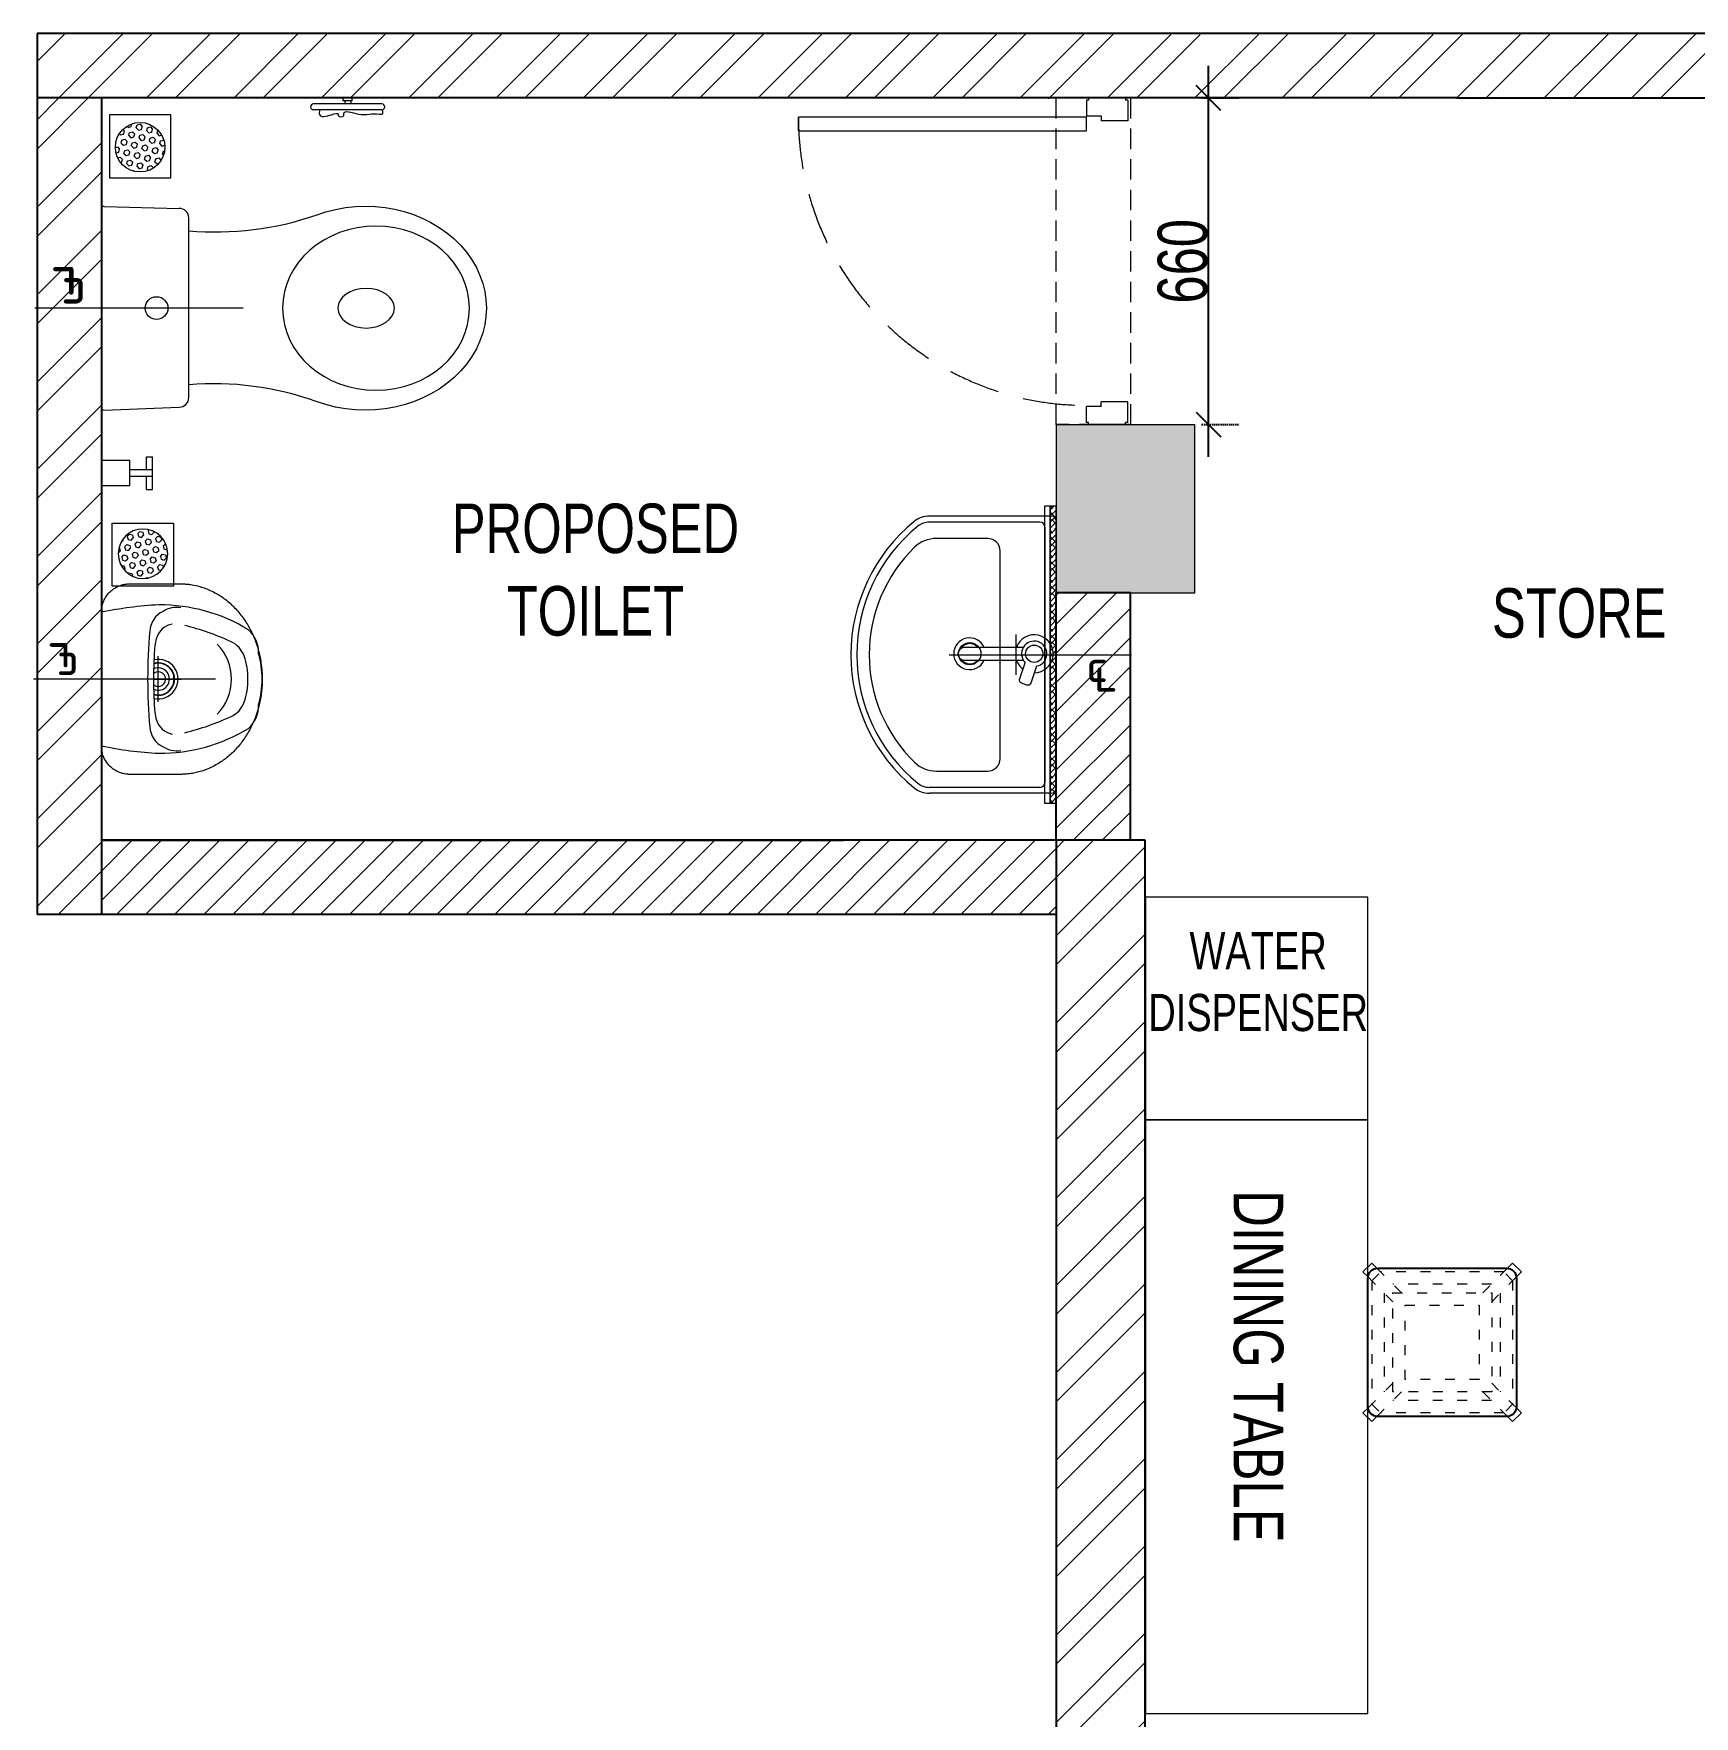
# Model space of a CAD drawing. Header units: feet. Extents: x 9622433 to 9628480, y -5942339 to -5927921.
# Drawn here: x 9622433 to 9625790, y -5931321 to -5927921 of the extents above; entities that cross this region are included whole.
import ezdxf

# ---------------------------------------------------------------- set-up
doc = ezdxf.new("R2010")
doc.units = ezdxf.units.FT
doc.header["$LTSCALE"] = 33
doc.header["$MEASUREMENT"] = 0
doc.header["$PDMODE"] = 3
doc.header["$PDSIZE"] = -1
for name, pattern in [('a_p6_plan_L18$0$HIDDEN', [0.375, 0.25, -0.125]), ('ACAD_ISO03W100', [30, 12, -18]), ('CENTER', [2, 1.25, -0.25, 0.25, -0.25]), ('DOT2', [0.125, 0, -0.125]), ('HIDDEN', [9.525, 6.35, -3.175]), ('HIDDEN2', [4.7625, 3.175, -1.5875])]:
    doc.linetypes.add(name, pattern=pattern)
for name, color, linetype, lineweight in [('A-COL', 243, 'Continuous', 9), ('centerline-toilets', 2, 'CENTER', 13), ('column hatch', 5, 'Continuous', 0), ('Door', 2, 'Continuous', 13), ('ele', 252, 'Continuous', 13), ('Fhitting', 152, 'Continuous', 30), ('LENS-DIM', 252, 'Continuous', 5), ('LENS-DOOR', 34, 'Continuous', 20), ('LENS-TEXT', 31, 'Continuous', 5), ('LENS_CURTAIN', 5, 'a_p6_plan_L18$0$HIDDEN', 9), ('LK-FF&E WALL', 1, 'Continuous', 9), ('LN-ELEVATION-1', 81, 'Continuous', 25), ('LN-ELEVATION-3', 125, 'Continuous', 18), ('LN-ELEVATION-5', 167, 'Continuous', 5), ('LN-HATCH', 251, 'Continuous', 0), ('Mirror', 150, 'Continuous', 20), ('Panelling', 65, 'Continuous', 18), ('PARTITION', 22, 'Continuous', 30), ('Toilet', 5, 'Continuous', 9)]:
    doc.layers.add(name, color=color, linetype=linetype, lineweight=lineweight)
doc.layers.add('A-WALL', color=1, linetype='Continuous')
doc.layers.add('S-DIM', color=7, linetype='Continuous')
doc.styles.add('LK TXT', font='GILC____.TTF', dxfattribs={"height": 100})
doc.styles.get("Standard").update_dxf_attribs({"font": 'GILC____.TTF'})
doc.dimstyles.new('100MM', dxfattribs={"dimtxt": 100, "dimasz": 50, "dimexe": 65, "dimexo": 65, "dimtad": 1, "dimdec": 0, "dimtxsty": 'Standard', "dimblk": 'OBLIQUE', "dimcen": 2.5, "dimdle": 65, "dimclrd": 256, "dimclre": 256, "dimclrt": 1, "dimadec": 0, "dimazin": 0, "dimtfac": 1, "dimtdec": 0, "dimtmove": 1, "dimatfit": 3, "dimfxl": 1, "dimlwd": -1, "dimlwe": -1, "dimarcsym": 0})
pattern_1 = [(225, (-9380682.82, 5277022.06), (88.2999593, -88.2999593), []), (225, (-9380741.69, 5277022.06), (88.2999593, -88.2999593), [])]

# ---------------------------------------------------------------- blocks, each defined once
blk = doc.blocks.new('Stool')
at = {"layer": 'LN-ELEVATION-1', "ltscale": 0.5}
blk.add_lwpolyline([(-130, 300), (130, 300, -0.414214), (150, 280), (150, 20, -0.414214), (130, 0), (-130, 0, -0.414214), (-150, 20), (-150, 280, -0.414214)], format="xyb", close=True, dxfattribs=at)
at = {"layer": 'LN-ELEVATION-3', "linetype": 'ACAD_ISO03W100', "ltscale": 0.05}
for p, q in [((-100, 232.3), (-142.4, 274.7)), ((-142.4, 274.7), (-142.4, 25.3)), ((-82.3, 250), (-124.7, 292.4)), ((-124.7, 292.4), (124.7, 292.4)), ((82.3, 250), (124.7, 292.4)), ((100, 232.3), (142.4, 274.7)), ((142.4, 274.7), (142.4, 25.3)), ((-117.4, 249.7), (-117.4, 50.3)), ((-99.7, 267.4), (99.7, 267.4)), ((117.4, 249.7), (117.4, 50.3)), ((-100, 67.7), (-142.4, 25.3)), ((-82.3, 50), (-124.7, 7.6)), ((82.3, 50), (124.7, 7.6)), ((100, 67.7), (142.4, 25.3)), ((-124.7, 7.6), (124.7, 7.6)), ((-99.7, 32.6), (99.7, 32.6))]:
    blk.add_line(p, q, dxfattribs=at)
for points in [[(-132.2, 299.9), (-124.7, 292.4), (-142.4, 274.7), (-149.9, 282.2)], [(132.2, 299.9), (124.7, 292.4), (142.4, 274.7), (149.9, 282.2)], [(-132.2, 0.1), (-124.7, 7.6), (-142.4, 25.3), (-149.9, 17.8)], [(132.2, 0.1), (124.7, 7.6), (142.4, 25.3), (149.9, 17.8)]]:
    blk.add_lwpolyline(points, dxfattribs=at)
for points in [[(-100, 250), (100, 250), (100, 50), (-100, 50)], [(-75, 225), (75, 225), (75, 75), (-75, 75)]]:
    blk.add_lwpolyline(points, close=True, dxfattribs=at)
at = {"layer": 'LN-ELEVATION-5', "ltscale": 0.5}
for points in [[(-149.9, 282.2), (-160.1, 292.4), (-142.4, 310.1), (-132.2, 299.9)], [(149.9, 282.2), (160.1, 292.4), (142.4, 310.1), (132.2, 299.9)], [(-149.9, 17.8), (-160.1, 7.6), (-142.4, -10.1), (-132.2, 0.1)], [(149.9, 17.8), (160.1, 7.6), (142.4, -10.1), (132.2, 0.1)]]:
    blk.add_lwpolyline(points, dxfattribs=at)
blk = doc.blocks.new('Wash Basin')
at = {"layer": 'PARTITION', "lineweight": 9}
h = blk.add_hatch(dxfattribs=at)
h.set_pattern_fill('ANSI38', color=256, scale=70, angle=990, style=0, double=1)
h.set_pattern_definition([(315, (-64.7135, -33.325), (6.18718, 6.18718), []), (45, (-64.7135, -33.325), (6.18718, 18.56155), [21.875, -13.125])])
h.paths.add_polyline_path([(300.1, -22), (-300.1, -22), (-300.1, -34), (300.1, -34)])
at = {"layer": 'centerline-toilets', "linetype": 'HIDDEN', "ltscale": 10}
blk.add_line((0, -238.1), (0, 129.8), dxfattribs=at)
at = {"layer": 'Mirror', "ltscale": 0.5}
blk.add_lwpolyline([(-300.1, -34), (-300.1, -46), (300.1, -46), (300.1, -34)], close=True, dxfattribs=at)
at = {"layer": 'Panelling', "lineweight": 9}
blk.add_lwpolyline([(-300.1, -22), (-300.1, -34), (300.1, -34), (300.1, -22)], close=True, dxfattribs=at)
at = {"layer": 'Toilet', "ltscale": 100}
for p, q in [((-280, -32), (-280, -278.3)), ((-270, -22), (270, -22)), ((280, -32), (280, -278.3)), ((-268, -55), (-268, -278.3)), ((-258, -45), (258, -45)), ((268, -55), (268, -278.3)), ((-14.8, -88.6), (-14.6, -207.9)), ((11, -207.9), (10.8, -88.6))]:
    blk.add_line(p, q, dxfattribs=at)
blk.add_lwpolyline([(23.1, -61.6), (57.7, -73.5, -0.414214), (61.4, -81.2), (57.5, -92.5, -0.414214), (49.9, -96.2), (16.1, -84.6)], format="xyb", dxfattribs=at)
blk.add_lwpolyline([(-235, -264, 0.191896), (-217.2, -308.7, 0.420236), (217.2, -308.7, 0.191896), (235, -264), (235, -160.5, 0.414214), (210, -135.5), (-210, -135.5, 0.414214), (-235, -160.5)], format="xyb", close=True, dxfattribs=at)
blk.add_lwpolyline([(40.7, -103.2), (-41.1, -103.2)], dxfattribs=at)
for centre, radius in [((-2, -66.5), 17.5), ((-2, -196.8), 22.5)]:
    blk.add_circle(centre, radius, dxfattribs=at)
for centre, radius, start, end in [((-270, -32), 10, 90, 180), ((270, -32), 10, 0, 90), ((-258, -55), 10, 90, 180), ((258, -55), 10, 0, 90), ((-2, -197.1), 32.1, 113.0898, 66.246), ((-2, -196.8), 20.5, 128.0403, 237.2899), ((-2, -196.8), 20.5, 304.4733, 50.7332), ((-230, -278.3), 50, 180, 218.4461), ((-230, -278.3), 38, 180, 218.4461), ((0, -89.3), 335.7, 219.313, 320.687), ((230, -278.3), 38, 321.5539, 0), ((230, -278.3), 50, 321.5539, 0), ((0, -89.3), 347.7, 219.2826, 320.7174)]:
    blk.add_arc(centre, radius, start, end, dxfattribs=at)
for centre, major_axis, start_param, end_param in [((-2, -66.5), (0, 38.3), 4.720493, 9.081982), ((-2, -66.5), (-0.2, -25.6), 1.769108, 7.074098), ((-2, -66.5), (0, 38.3), 3.484555, 4.083576), ((-1.8, -207.9), (-9.04, 9.04), 0.785398, 3.926991)]:
    blk.add_ellipse(centre, major_axis=major_axis, ratio=1, start_param=start_param, end_param=end_param, dxfattribs=at)
at = {"layer": 'centerline-toilets', "linetype": 'DOT2', "insert": (33.3, 61.8), "char_height": 75, "width": 495.827, "attachment_point": 5, "rotation": 90}
blk.add_mtext('{\\fISOCPEUR|b0|i0|c0|p34;℄}', dxfattribs=at)
blk = doc.blocks.new('DLF-RSP-AR-CD-DWG-4DT-3113$0$X-TYPICAL TOILET UPPER FLOORS - 02$0$urinals')
at = {"layer": 'Toilet'}
for p, q in [((0, -15.6), (0, 8.3)), ((-46.1, -115), (46.1, -115)), ((0, -105.4), (0, -161.1))]:
    blk.add_line(p, q, dxfattribs=at)
blk.add_lwpolyline([(135, 0), (-135, 0, 0.036949), (-150, -116.2, 0.138094), (-99.8, -297.1, 0.221721), (-52, -317.9, 0.062656), (0, -325, 0.062656), (52, -317.9, 0.221721), (99.8, -297.1, 0.138094), (150, -116.2, 0.036949)], format="xyb", close=True, dxfattribs=at)
for centre, radius, start, end in [((-94.3, -144.9), 47.1, 93.3708, 154.4824), ((3.2, -1238.2), 1144.7, 90.1625, 95.0265), ((-3.2, -1238.2), 1144.7, 84.9735, 89.8375), ((94.3, -144.9), 47.1, 25.5176, 86.6292), ((-91, -152.7), 53.8, 148.4868, 188.6401), ((-71.4, -149.9), 40.2, 106.7016, 169.725), ((-50.5, -225.3), 118.5, 89.5454, 105.8857), ((-0.1, -996.2), 890.8, 89.9918, 93.182), ((0, -115), 40, 167.428, 12.572), ((0, -115), 33, 164.1814, 15.8186), ((0, -115), 32, 163.6049, 16.3951), ((0, -115), 22.6, 155.6653, 24.3347), ((0, -115), 14.7, 139.9109, 40.0891), ((0.1, -996.2), 890.8, 86.818, 90.0082), ((50.5, -225.3), 118.5, 74.1143, 90.4546), ((71.4, -149.9), 40.2, 10.275, 73.2984), ((91, -152.7), 53.8, 351.3599, 31.5132), ((413.9, -38.4), 538.2, 193.994, 204.5632), ((-413.9, -38.4), 538.2, 335.4368, 346.006), ((-1.6, -165.3), 97.6, 225, 270.9552), ((1.6, -165.3), 97.6, 269.0448, 315), ((-30.1, -241.3), 50, 204.5632, 250.4606), ((30.1, -241.3), 50, 289.5394, 335.4368), ((-1.5, -160.9), 135.4, 250.4606, 270.6492), ((1.5, -160.9), 135.4, 269.3508, 289.5394)]:
    blk.add_arc(centre, radius, start, end, dxfattribs=at)
blk.add_open_spline([(135, 0), (105.3, 0), (75.7, 0), (-13.3, 0), (-72.7, 0), (-132.7, 0), (-133.4, 0), (-134.3, 0), (-134.5, 0), (-134.7, 0), (-134.9, 0), (-135, 0), (-135, 0), (-135, 0), (-135, 0), (-135, 0), (-135, 0), (-135.1, 0), (-135.1, 0), (-135.2, 0), (-135.2, 0), (-135.3, 0), (-135.4, 0), (-135.7, 0), (-135.8, 0), (-136.4, 0), (-136.7, 0), (-137.7, -0.1), (-138.4, -0.1), (-140.5, -0.2), (-141.9, -0.4), (-146.2, -1), (-149, -1.7), (-154.8, -3.4), (-157.6, -4.5), (-163.1, -7.3), (-165.8, -8.9), (-171, -12.5), (-173.4, -14.6), (-177.9, -19.1), (-180, -21.5), (-183.6, -26.7), (-185.2, -29.4), (-188, -34.9), (-189.1, -37.8), (-190.8, -43.5), (-191.5, -46.3), (-192, -49.8), (-192.1, -50.5), (-192.3, -52.5), (-192.4, -53.8), (-192.5, -55.7), (-192.5, -56.2), (-192.5, -56.9), (-192.5, -57), (-192.5, -57.2), (-192.5, -57.3), (-192.5, -57.4), (-192.5, -57.4), (-192.5, -57.5), (-192.5, -57.5), (-192.5, -57.5), (-192.5, -57.6), (-192.5, -57.7), (-192.5, -57.8), (-192.5, -57.9), (-192.5, -58.1), (-192.5, -58.4), (-192.5, -58.6), (-192.5, -59.3), (-192.5, -59.7), (-192.5, -61), (-192.5, -61.9), (-192.5, -64.6), (-192.5, -66.4), (-192.5, -71.7), (-192.5, -75.2), (-192.5, -85.8), (-192.5, -92.9), (-192.5, -114.2), (-192.5, -128.4), (-192.5, -146.1), (-192.5, -144.6), (-192.5, -149.2), (-192.5, -150.3), (-192.5, -153.7), (-192.5, -156), (-192.5, -158.5), (-192.5, -158.8), (-192.5, -159.2), (-192.5, -159.4), (-192.5, -159.7), (-192.5, -159.8), (-192.5, -159.9), (-192.5, -160), (-192.5, -160), (-192.5, -160), (-192.5, -160.1), (-192.5, -160.1), (-192.5, -160.2), (-192.5, -160.3), (-192.5, -160.5), (-192.5, -160.6), (-192.5, -161), (-192.5, -161.2), (-192.5, -161.9), (-192.5, -162.4), (-192.4, -163.9), (-192.4, -164.9), (-192.3, -167.8), (-192.2, -169.8), (-191.7, -175.8), (-191.2, -179.9), (-189.3, -190.9), (-187.5, -198), (-182.8, -212.2), (-179.9, -219.2), (-172.8, -233.1), (-168.7, -239.9), (-159.3, -253), (-154, -259.4), (-142.4, -271.4), (-136, -277), (-122.6, -287.5), (-115.4, -292.3), (-100.5, -300.9), (-92.8, -304.8), (-76.9, -311.5), (-68.8, -314.3), (-52.5, -318.9), (-44.4, -320.7), (-28.1, -323.4), (-20, -324.2), (-9.4, -324.8), (-6.7, -324.9), (-2.5, -325), (-1, -325), (2, -325), (3.6, -325), (8.2, -324.9), (11.3, -324.7), (20.7, -324.1), (27, -323.5), (41.8, -321.2), (50.2, -319.5), (67, -314.9), (75.4, -312), (91.8, -305.3), (99.8, -301.4), (115.1, -292.5), (122.5, -287.5), (136.4, -276.8), (142.9, -270.9), (154.7, -258.5), (160.1, -252), (169.7, -238.4), (173.8, -231.3), (180.9, -217), (183.8, -209.7), (188.3, -195.1), (189.9, -187.8), (191.2, -179.3), (191.4, -178), (191.8, -174.1), (192.1, -171.5), (192.3, -167.9), (192.3, -166.9), (192.5, -164), (192.5, -162), (192.5, -160), (192.5, -159.9), (192.5, -159.8), (192.5, -159.7), (192.5, -159.5), (192.5, -159.4), (192.5, -159), (192.5, -158.8), (192.5, -158), (192.5, -157.5), (192.5, -155.9), (192.5, -154.9), (192.5, -151.8), (192.5, -149.7), (192.5, -143.5), (192.5, -144.3), (192.5, -131.9), (192.5, -123.6), (192.5, -98.8), (192.5, -82.2), (192.5, -64.8), (192.5, -64), (192.5, -61.5), (192.5, -59.9), (192.5, -58), (192.5, -57.8), (192.5, -57.5), (192.5, -57.5), (192.5, -57.4), (192.5, -57.4), (192.5, -57.4), (192.5, -57.3), (192.5, -57.2), (192.5, -57.2), (192.5, -57), (192.5, -56.8), (192.5, -56.4), (192.5, -56.1), (192.5, -55.3), (192.4, -54.7), (192.3, -53), (192.2, -51.9), (191.8, -48.4), (191.4, -46), (190, -40.4), (188.9, -37.2), (186.1, -30.8), (184.3, -27.7), (180.2, -21.8), (177.9, -19.1), (172.8, -14), (170, -11.7), (164, -7.7), (160.9, -6.1), (154.5, -3.3), (151.3, -2.3), (144.8, -0.7), (141.6, -0.3), (137.3, 0), (136.1, 0), (135, 0)], degree=3, knots=[0, 0, 0, 0, 0.329607, 0.329607, 0.988822, 0.988822, 0.996691, 0.996691, 0.998638, 0.998638, 0.99992, 0.99992, 1.000227, 1.000227, 1.000534, 1.000534, 1.001148, 1.001148, 1.002375, 1.002375, 1.00483, 1.00483, 1.009739, 1.009739, 1.019558, 1.019558, 1.039196, 1.039196, 1.078472, 1.078472, 1.157024, 1.157024, 1.314128, 1.314128, 1.471232, 1.471232, 1.628335, 1.628335, 1.785439, 1.785439, 1.942543, 1.942543, 2.099647, 2.099647, 2.256751, 2.256751, 2.413855, 2.413855, 2.450944, 2.450944, 2.525122, 2.525122, 2.556641, 2.556641, 2.563699, 2.563699, 2.567479, 2.567479, 2.57001, 2.57001, 2.570783, 2.570783, 2.572328, 2.572328, 2.573873, 2.573873, 2.576964, 2.576964, 2.583145, 2.583145, 2.595507, 2.595507, 2.620232, 2.620232, 2.669681, 2.669681, 2.76858, 2.76858, 2.966376, 2.966376, 3.36197, 3.36197, 3.45996, 3.45996, 3.491387, 3.491387, 3.554241, 3.554241, 3.562213, 3.562213, 3.566829, 3.566829, 3.570018, 3.570018, 3.570684, 3.570684, 3.571294, 3.571294, 3.571904, 3.571904, 3.573124, 3.573124, 3.575564, 3.575564, 3.580444, 3.580444, 3.590203, 3.590203, 3.609723, 3.609723, 3.648762, 3.648762, 3.72684, 3.72684, 3.861362, 3.861362, 3.995884, 3.995884, 4.130406, 4.130406, 4.264928, 4.264928, 4.39945, 4.39945, 4.533972, 4.533972, 4.668494, 4.668494, 4.803016, 4.803016, 4.937539, 4.937539, 5.072061, 5.072061, 5.118026, 5.118026, 5.144558, 5.144558, 5.17109, 5.17109, 5.224154, 5.224154, 5.330281, 5.330281, 5.468863, 5.468863, 5.607445, 5.607445, 5.746027, 5.746027, 5.884609, 5.884609, 6.023191, 6.023191, 6.161773, 6.161773, 6.300355, 6.300355, 6.438937, 6.438937, 6.577519, 6.577519, 6.602876, 6.602876, 6.653589, 6.653589, 6.673028, 6.673028, 6.711906, 6.711906, 6.713712, 6.713712, 6.715518, 6.715518, 6.719129, 6.719129, 6.726351, 6.726351, 6.740796, 6.740796, 6.769686, 6.769686, 6.827466, 6.827466, 6.943027, 6.943027, 7.174147, 7.174147, 7.636387, 7.636387, 7.659394, 7.659394, 7.705407, 7.705407, 7.71212, 7.71212, 7.713128, 7.713128, 7.714137, 7.714137, 7.716153, 7.716153, 7.720185, 7.720185, 7.728249, 7.728249, 7.744378, 7.744378, 7.776636, 7.776636, 7.841152, 7.841152, 7.970184, 7.970184, 8.14844, 8.14844, 8.326696, 8.326696, 8.504953, 8.504953, 8.683209, 8.683209, 8.861465, 8.861465, 9.039722, 9.039722, 9.217978, 9.217978, 9.283185, 9.283185, 9.283185, 9.283185], dxfattribs=at)
blk = doc.blocks.new('jALI')
at = {"layer": 'Toilet', "ltscale": 5}
h = blk.add_hatch(dxfattribs=at)
h.set_pattern_fill('HEX', color=256, scale=50, angle=135, double=1)
h.set_pattern_definition([(135, (-344825.863, 460708.187), (-7.65465545, -7.65465545), [6.25, -12.5]), (255, (-344825.863, 460708.187), (10.4564538, -2.80179835), [6.25, -12.5]), (195, (-344830.282, 460712.606), (2.80179835, -10.4564538), [6.25, -12.5])])
edge = h.paths.add_edge_path()
edge.add_arc((-393187.5, 163647.6), 50, -90, 270)
blk.add_lwpolyline([(-393249.5, 163581.9), (-393125.5, 163581.9), (-393125.5, 163709.4), (-393249.5, 163709.4)], close=True, dxfattribs=at)
blk.add_circle((-393187.5, 163647.6), 50, dxfattribs=at)
blk = doc.blocks.new('Urinal')
at = {"layer": 'centerline-toilets', "linetype": 'HIDDEN', "ltscale": 10}
blk.add_line((0, 230.9), (0, -137), dxfattribs=at)
at = {"layer": 'Fhitting', "lineweight": 0, "ltscale": 0.5, "rotation": 180}
blk.add_blockref('DLF-RSP-AR-CD-DWG-4DT-3113$0$X-TYPICAL TOILET UPPER FLOORS - 02$0$urinals', (0, 0), dxfattribs=at)
at = {"layer": 'Fhitting', "lineweight": 0, "ltscale": 0.5, "xscale": -1, "rotation": 90}
blk.add_blockref('jALI', (163394.4, -393103.5), dxfattribs=at)
at = {"layer": 'centerline-toilets', "linetype": 'DOT2', "insert": (-31.4, -69), "char_height": 75, "width": 495.827, "attachment_point": 5, "rotation": 270}
blk.add_mtext('{\\fISOCPEUR|b0|i0|c0|p34;℄}', dxfattribs=at)
blk = doc.blocks.new('WC')
at = {"layer": 'centerline-toilets', "linetype": 'HIDDEN', "ltscale": 10}
blk.add_line((0, 286.3), (0, -134.7), dxfattribs=at)
at = {"layer": 'Toilet'}
for p, q in [((-412.8, 566.9), (-412.8, 428.9)), ((-400.8, 566.9), (-400.8, 428.9)), ((-418.8, 506.9), (-424.8, 506.9)), ((-424.8, 506.9), (-424.8, 488.9)), ((-418.8, 488.9), (-424.8, 488.9)), ((-418.8, 506.9), (-418.8, 488.9)), ((-418.8, 503.9), (-412.8, 503.9)), ((-418.8, 491.9), (-412.8, 491.9)), ((180.6, 176.8), (-182.6, 176.8)), ((-205.8, 5.9), (-201.7, 157.2)), ((205.8, 5.9), (199.8, 157.2)), ((-200.1, 0), (200.1, 0))]:
    blk.add_line(p, q, dxfattribs=at)
at = {"layer": 'Toilet', "ltscale": 100}
for p, q in [((366.1, 103), (300.3, 103)), ((300.3, 91.5), (300.3, 103)), ((326.3, 103), (326.3, 57.2)), ((340.1, 103), (340.1, 57.2)), ((366.1, 91.5), (366.1, 103)), ((326.3, 91.5), (300.3, 91.5)), ((366.1, 91.5), (340.1, 91.5)), ((307.2, 0), (307.2, 57.2)), ((359.2, 57.2), (307.2, 57.2)), ((359.2, 57.2), (359.2, 0)), ((359.2, 0), (307.2, 0))]:
    blk.add_line(p, q, dxfattribs=at)
at = {"layer": 'Toilet'}
blk.add_circle((-0.3, 111.6), 22.9, dxfattribs=at)
for centre, radius, start, end in [((-406.8, 566.9), 6, 0, 180), ((-406.8, 428.9), 6, 180, 0), ((-776.4, 231.1), 622.3, 354.997, 19.0619), ((776, 226.4), 623.4, 160.5196, 184.5617), ((-182.4, 157.5), 19.3, 90.3509, 180.8981), ((180.5, 157.5), 19.3, 359.1019, 89.6491), ((-200.1, 5.7), 5.72, 177.9546, 270), ((200.1, 5.7), 5.72, 270, 2.0454)]:
    blk.add_arc(centre, radius, start, end, dxfattribs=at)
at = {"layer": 'Toilet', "extrusion": (0, 0, -1)}
for centre, major_axis, ratio, start_param, end_param in [((0, 533.5), (0, -244.6), 0.842028, 7.436326, 11.41323), ((0, 535.1), (0, -57.2), 0.7, 1.570796326794896, 7.853981633974482)]:
    blk.add_ellipse(centre, major_axis=major_axis, ratio=ratio, start_param=start_param, end_param=end_param, dxfattribs=at)
blk.add_ellipse((0, 555), major_axis=(0, -188.8), ratio=0.878788, dxfattribs=at)
at = {"layer": 'Toilet'}
blk.add_open_spline([(-400.8, 441), (-397.1, 440.5), (-384.3, 439), (-389, 459.3), (-395.6, 479.8), (-385.6, 478), (-385.9, 491.3), (-402.7, 487.2), (-384.8, 532.1), (-395.5, 546.6), (-390.9, 570.2), (-397.2, 568.8), (-400.8, 568)], degree=3, knots=[0, 0, 0, 0, 9.744972, 33.823887, 47.583551, 49.497915, 60.560502, 63.822284, 93.508019, 135.756925, 141.904352, 150.301906, 150.301906, 150.301906, 150.301906], dxfattribs=at)
at = {"layer": 'Fhitting', "lineweight": 0, "ltscale": 0.5, "rotation": 270}
blk.add_blockref('jALI', (-163972.9, -393109.2), dxfattribs=at)
at = {"layer": 'centerline-toilets', "linetype": 'DOT2', "insert": (-35.9, -56.9), "char_height": 85.827, "width": 567.402, "attachment_point": 5, "rotation": 270}
blk.add_mtext('{\\fISOCPEUR|b0|i0|c0|p34;℄}', dxfattribs=at)
blk = doc.blocks.new('*U52')
at = {"layer": 'LENS-DOOR'}
for p, q in [((548130.8, 1779150.2), (548130.8, 1778568.1)), ((548130.8, 1779150.2), (548158.3, 1779150.2)), ((548158.3, 1778568.1), (548158.3, 1779150.2)), ((547537.3, 1778563.5), (547541.8, 1778563.5)), ((547537.3, 1778489.2), (547537.3, 1778563.5)), ((547541.8, 1778568.1), (547573.9, 1778568.1)), ((547541.8, 1778563.5), (547541.8, 1778568.1)), ((547573.9, 1778538.3), (547573.9, 1778568.1)), ((548130.8, 1778568.1), (548158.3, 1778568.1)), ((548192.7, 1778568.1), (548160.6, 1778568.1)), ((548160.6, 1778538.3), (548160.6, 1778568.1)), ((548192.7, 1778563.5), (548192.7, 1778568.1)), ((548197.3, 1778563.5), (548192.7, 1778563.5)), ((548197.3, 1778489.2), (548197.3, 1778563.5)), ((547573.9, 1778538.3), (547583.1, 1778538.3)), ((547583.1, 1778484.6), (547583.1, 1778538.3)), ((548151.4, 1778484.6), (548151.4, 1778538.3)), ((548160.6, 1778538.3), (548151.4, 1778538.3)), ((547537.3, 1778489.2), (547541.8, 1778489.2)), ((547541.8, 1778484.6), (547541.8, 1778489.2)), ((547541.8, 1778484.6), (547583.1, 1778484.6)), ((548192.7, 1778484.6), (548151.4, 1778484.6)), ((548192.7, 1778484.6), (548192.7, 1778489.2)), ((548197.3, 1778489.2), (548192.7, 1778489.2))]:
    blk.add_line(p, q, dxfattribs=at)
at = {"layer": 'LENS-DOOR', "color": 7, "linetype": 'HIDDEN2'}
blk.add_ellipse((548158.3, 1778568.1), major_axis=(-582.1, 0), ratio=1, start_param=-1.570791, end_param=0.051209, dxfattribs=at)
blk = doc.blocks.new('A$Cbfece080')
at = {"layer": 'column hatch'}
h = blk.add_hatch(color=8, dxfattribs=at)
h.dxf.hatch_style = 1
h.paths.add_polyline_path([(-1581.3, 928.5), (-1861.3, 928.5), (-1861.3, 588.5), (-1681.3, 588.5), (-1581.3, 588.5)])
h.paths.add_polyline_path([(2118.7, 1718.5), (1908.7, 1718.5), (1908.7, 1343.5), (2118.7, 1343.5)])
h.paths.add_polyline_path([(2118.7, -3026.5), (1788.7, -3026.5), (1788.7, -3316.5), (2118.7, -3316.5)])
h.paths.add_polyline_path([(-1531.3, -3791.5), (-1861.3, -3791.5), (-1861.3, -4081.5), (-1531.3, -4081.5)])
h.paths.add_polyline_path([(-3641.3, -4031.5), (-3921.3, -4031.5), (-3921.3, -4281.5), (-3641.3, -4281.5)])
h.paths.add_polyline_path([(-384.9, -8080.2), (-665.8, -8080.2), (-665.8, -8305.1), (-384.9, -8305.1)])
h.paths.add_polyline_path([(-3621.3, -8606.5), (-3921.3, -8606.5), (-3921.3, -8896.5), (-3621.3, -8896.5)])
h.paths.add_polyline_path([(-3671.3, -11506.5), (-3921.3, -11506.5), (-3921.3, -11846.5), (-3671.3, -11846.5)])
at = {"layer": 'LN-HATCH'}
h = blk.add_hatch(dxfattribs=at)
h.set_pattern_fill('ANSI32', color=256, scale=333, angle=180)
h.set_pattern_definition(pattern_1)
h.paths.add_polyline_path([(-3791.3, 1588.5), (-3921.3, 1588.5), (-3921.3, -61.5), (-3791.3, -61.5)])
h.paths.add_polyline_path([(-1735.2, 1718.1), (-3921.3, 1718.5), (-3921.3, 1588.5), (-1735.2, 1588.1)])
h = blk.add_hatch(dxfattribs=at)
h.set_pattern_fill('ANSI32', color=256, scale=333, angle=180)
h.set_pattern_definition(pattern_1)
h.paths.add_polyline_path([(1908.7, 1718.5), (-1890.6, 1716.7), (-1890.6, 1586.7), (-1681.3, 1588.5), (-1201.3, 1588.5), (-1051.3, 1588.5), (1908.7, 1588.5)])
h = blk.add_hatch(dxfattribs=at)
h.set_pattern_fill('ANSI31', color=256, scale=333, angle=180)
h.set_pattern_definition([(225, (-9380252.822, 5277022.065), (29.43331977, -29.43331977), [])])
h.paths.add_polyline_path([(-1711.3, 588.5), (-1861.3, 588.5), (-1861.3, 88.5), (-1711.3, 88.5)])
h = blk.add_hatch(dxfattribs=at)
h.set_pattern_fill('ANSI31', color=256, scale=333, angle=180)
h.set_pattern_definition([(225, (-9380682.822, 5277022.065), (29.43331977, -29.43331977), [])])
h.paths.add_polyline_path([(-1861.3, 88.5), (-3791.3, 88.5), (-3791.3, -61.5), (-1861.3, -61.5)])
h = blk.add_hatch(dxfattribs=at)
h.set_pattern_fill('ANSI32', color=256, scale=333, angle=180)
h.set_pattern_definition(pattern_1)
h.paths.add_polyline_path([(-1681.3, 88.5), (-1861.3, 88.5), (-1861.3, -2761.5), (-1681.3, -2761.5)])
at = {"layer": 'A-COL'}
for p, q in [((-1861.3, 928.5), (-1861.3, 588.5)), ((-1861.3, 928.5), (-1681.3, 928.5)), ((-1681.3, 928.5), (-1581.3, 928.5)), ((-1581.3, 588.5), (-1581.3, 928.5)), ((-1861.3, 588.5), (-1681.3, 588.5)), ((-1681.3, 588.5), (-1581.3, 588.5))]:
    blk.add_line(p, q, dxfattribs=at)
at = {"layer": 'A-WALL'}
for p, q in [((-3921.3, 1718.5), (-3921.3, -61.5)), ((-1861.3, 1718.5), (-3921.3, 1718.5)), ((2118.7, 1718.5), (-1861.3, 1718.5)), ((-1861.3, 1588.5), (-3921.3, 1588.5)), ((-3791.3, 1588.5), (-3791.3, -61.5)), ((-1201.3, 1588.5), (-1861.3, 1588.5)), ((-1711.3, 1588.5), (-1861.3, 1588.5)), ((-1861.3, 1588.5), (-1861.3, 1588.5)), ((-1711.3, 1588.5), (-1711.3, 1588.5)), ((-1051.3, 1588.5), (-1201.3, 1588.5)), ((-1051.3, 1588.5), (1908.7, 1588.5)), ((-1711.3, 588.5), (-1861.3, 588.5)), ((-1861.3, 88.5), (-1861.3, 588.5)), ((-1711.3, 88.5), (-1711.3, 588.5)), ((-1681.3, 88.5), (-3791.3, 88.5)), ((-3791.3, 88.5), (-2291.3, 88.5)), ((-1861.3, 88.5), (-1861.3, -4081.5)), ((-1681.3, -2761.5), (-1681.3, 88.5)), ((-1861.3, -61.5), (-3921.3, -61.5))]:
    blk.add_line(p, q, dxfattribs=at)
at = {"layer": 'LENS_CURTAIN', "ltscale": 5}
blk.add_lwpolyline([(-1861.3, 928.5), (-1861.3, 1588.5), (-1711.3, 1588.5), (-1711.3, 928.5)], close=True, dxfattribs=at)
at = {"layer": 'Door', "rotation": 90}
blk.add_blockref('*U52', (1776767.7, -546608.8), dxfattribs=at)
at = {"layer": 'ele', "color": 0, "lineweight": -2, "rotation": 270}
for name, p in [('WC', (-3791.3, 1163.7)), ('Wash Basin', (-1839.3, 463.5)), ('Urinal', (-3791.3, 414.3))]:
    blk.add_blockref(name, p, dxfattribs=at)
blk = doc.blocks.new('_Oblique')
at = {"color": 0, "lineweight": -2}
blk.add_line((-0.5, -0.5), (0.5, 0.5), dxfattribs=at)
blk = doc.blocks.new('*D53')
at = {"layer": 'Defpoints', "color": 0}
for p in [(9624729.9, -5928051.2), (9624807.3, -5928051.2), (9624729.9, -5928711.2)]:
    blk.add_point(p, dxfattribs=at)
at = {"layer": 'S-DIM'}
blk.add_line((9624807.3, -5928776.2), (9624807.3, -5927986.2), dxfattribs=at)
at = {"layer": 'S-DIM', "linetype": 'DOT2'}
for p, q in [((9624794.9, -5928051.2), (9624872.3, -5928051.2)), ((9624794.9, -5928711.2), (9624872.3, -5928711.2))]:
    blk.add_line(p, q, dxfattribs=at)
at = {"layer": 'S-DIM', "xscale": 50, "yscale": 50, "zscale": 50}
for p, rotation in [((9624807.3, -5928051.2), 90), ((9624807.3, -5928711.2), 270)]:
    blk.add_blockref('_Oblique', p, dxfattribs=dict(at, rotation=rotation))
at = {"layer": 'S-DIM', "color": 1, "insert": (9624755.5, -5928381.2), "char_height": 100, "attachment_point": 5, "rotation": 90}
blk.add_mtext('660', dxfattribs=at)

msp = doc.modelspace()

# ---------------------------------------------------------------- linework, layer by layer
at = {"layer": 'LK-FF&E WALL'}
for points in [[(9624679.9, -5930115.7), (9625129.9, -5930115.7), (9625129.9, -5929665.7), (9624679.9, -5929665.7)], [(9624679.9, -5930115.7), (9624679.9, -5931315.7), (9625129.9, -5931315.7), (9625129.9, -5930115.7)]]:
    msp.add_lwpolyline(points, close=True, dxfattribs=at)

# ---------------------------------------------------------------- block references
at = {"layer": 'LENS-DIM', "color": 2}
msp.add_blockref('A$Cbfece080', (9626361.1, -5929639.7), dxfattribs=at)
at = {"layer": 'LK-FF&E WALL', "rotation": 270}
msp.add_blockref('Stool', (9625129.9, -5930565.7), dxfattribs=at)

# ---------------------------------------------------------------- texts
at = {"layer": 'LENS-TEXT', "color": 0, "linetype": 'Continuous', "ltscale": 3, "attachment_point": 5, "style": 'LK TXT'}
for s, width, gutter_width, insert, char_height in [('PROPOSED TOILET', 730.507, 1, (9623568.5, -5929004.9), 100), ('STORE', 730.507, 1, (9625557, -5929092.5), 100), ('WATER \\PDISPENSER', 264.162, 0.75, (9624907.9, -5929837.1), 75)]:
    msp.add_mtext_dynamic_manual_height_columns(s, width=width, gutter_width=gutter_width, heights=[0], dxfattribs=dict(at, insert=insert, char_height=char_height))
at = {"layer": 'LENS-TEXT', "color": 0, "linetype": 'Continuous', "ltscale": 3, "insert": (9624907.9, -5930614.2), "char_height": 100, "attachment_point": 5, "rotation": 270, "style": 'LK TXT'}
msp.add_mtext_dynamic_manual_height_columns('DINING TABLE', width=783.964, gutter_width=1, heights=[0], dxfattribs=at)

# ---------------------------------------------------------------- dimensions: what is measured, and where the dimension line sits
at = {"layer": 'S-DIM', "color": 2}
dim = msp.add_linear_dim(base=(9624807.3, -5928051.2), p1=(9624729.9, -5928711.2), p2=(9624729.9, -5928051.2), angle=90, dimstyle='100MM', dxfattribs=at)
dim.commit()
dim.dimension.update_dxf_attribs({"geometry": '*D53', "text_midpoint": (9624755.5, -5928381.2)})

doc.saveas('drawing.dxf')
